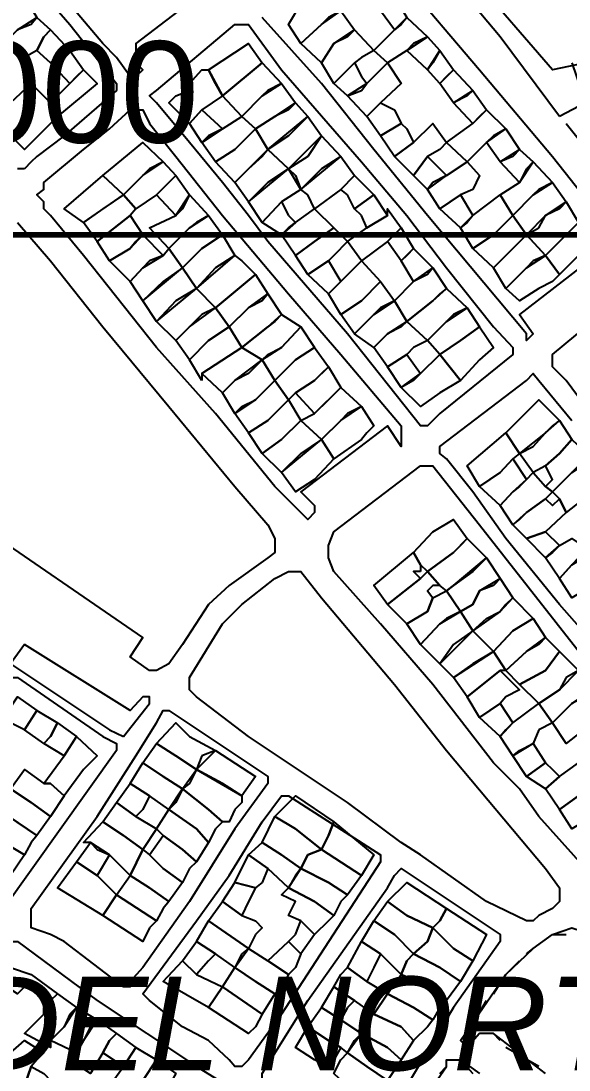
# Model space of a CAD drawing. Header units: millimetres. Extents: x -3588 to 75209, y -3737 to 38254.
# Drawn here: x 4122.1 to 4234.6, y 20923 to 21138.4 of the extents above; entities that cross this region are included whole.
import ezdxf

# ---------------------------------------------------------------- set-up
doc = ezdxf.new("R2010")
doc.units = ezdxf.units.MM
doc.layers.add('P', color=253, linetype='Continuous')
doc.layers.add('T', color=7, linetype='Continuous')

msp = doc.modelspace()

# ---------------------------------------------------------------- linework, layer by layer
at = {"layer": 'P'}
for points in [[(4141.734, 21130.898), (4138.901, 21133.731), (4124.226, 21151.223), (4116.032, 21162.233), (4107.854, 21171.547), (4098.252, 21183.982), (4098.252, 21185.103), (4098.252, 21186.511), (4116.032, 21200.066), (4117.456, 21200.066), (4118.577, 21200.066), (4129.587, 21186.511), (4143.142, 21169.019), (4159.226, 21148.694), (4163.467, 21143.333), (4164.875, 21143.333), (4163.467, 21141.909), (4158.106, 21143.333), (4145.671, 21133.731), (4145.671, 21129.778), (4147.095, 21128.369), (4145.671, 21126.961), (4144.551, 21126.961), (4141.734, 21130.898)], [(4220.488, 21135.139), (4201.284, 21158.008)], [(4121.409, 21150.102), (4132.132, 21137.684), (4141.734, 21125.537), (4141.734, 21124.128), (4130.995, 21114.814), (4125.346, 21110.573), (4124.226, 21109.453), (4122.818, 21108.045)], [(4200.164, 21147.286), (4216.247, 21128.369), (4231.211, 21110.573), (4240.813, 21098.442), (4241.933, 21095.898), (4246.174, 21090.249), (4246.174, 21089.128), (4244.766, 21089.128), (4241.933, 21091.673), (4224.441, 21078.118), (4227.258, 21074.165), (4225.849, 21072.757), (4225.849, 21074.165), (4205.525, 21098.442), (4194.514, 21111.998)], [(4285.415, 21148.694), (4289.368, 21137.684), (4277.221, 21135.139), (4277.221, 21136.547), (4243.358, 21128.369), (4243.358, 21130.898), (4231.211, 21128.369), (4214.839, 21147.286)], [(4185.2, 21139.092), (4183.792, 21137.684), (4179.551, 21133.731), (4177.006, 21137.684), (4179.551, 21141.909), (4183.792, 21144.453), (4187.745, 21140.5), (4185.2, 21139.092)], [(4124.226, 21137.684), (4121.409, 21136.547), (4118.577, 21133.731), (4117.456, 21132.322), (4114.624, 21136.547), (4118.577, 21140.5), (4122.818, 21143.333), (4125.346, 21139.092), (4124.226, 21137.684)], [(4200.164, 21137.684), (4198.755, 21136.547), (4195.923, 21140.5), (4198.755, 21143.333), (4201.284, 21139.092), (4200.164, 21137.684)], [(4189.153, 21135.139), (4186.32, 21133.731), (4183.792, 21129.778), (4179.551, 21133.731), (4183.792, 21137.684), (4187.745, 21140.5), (4190.561, 21136.547), (4189.153, 21135.139)], [(4126.77, 21135.139), (4125.346, 21132.322), (4122.818, 21130.898), (4118.577, 21133.731), (4121.409, 21136.547), (4125.346, 21139.092), (4128.179, 21136.547), (4126.77, 21135.139)], [(4194.514, 21111.998), (4183.792, 21125.537), (4171.645, 21139.092)], [(4202.708, 21133.731), (4201.284, 21132.322), (4197.331, 21129.778), (4194.514, 21132.322), (4198.755, 21136.547), (4201.284, 21139.092), (4205.525, 21135.139), (4202.708, 21133.731)], [(4126.77, 21135.139), (4128.179, 21136.547), (4132.132, 21132.322), (4128.179, 21129.778), (4125.346, 21132.322), (4126.77, 21135.139)], [(4163.467, 21105.212), (4156.681, 21113.406), (4149.912, 21121.584), (4148.504, 21123.008), (4149.912, 21124.128), (4165.996, 21137.684), (4167.42, 21137.684), (4168.828, 21137.684), (4175.598, 21128.369), (4191.97, 21109.453), (4201.284, 21098.442), (4209.478, 21087.72), (4219.08, 21075.573), (4223.033, 21071.348), (4223.033, 21069.924), (4208.069, 21057.793), (4205.525, 21055.248), (4204.116, 21055.248), (4189.153, 21074.165), (4172.781, 21093.081), (4168.828, 21098.442), (4163.467, 21105.212)], [(4191.97, 21130.898), (4190.561, 21129.778), (4186.32, 21125.537), (4183.792, 21129.778), (4186.32, 21133.731), (4190.561, 21136.547), (4194.514, 21132.322), (4191.97, 21130.898)], [(4162.059, 21125.537), (4160.634, 21128.369), (4168.828, 21133.731), (4171.645, 21129.778), (4163.467, 21123.008), (4162.059, 21125.537)], [(4206.645, 21129.778), (4205.525, 21128.369), (4201.284, 21132.322), (4205.525, 21135.139), (4208.069, 21132.322), (4206.645, 21129.778)], [(4232.619, 21118.767), (4220.488, 21135.139)], [(4133.54, 21126.961), (4132.132, 21125.537), (4128.179, 21129.778), (4132.132, 21132.322), (4134.948, 21128.369), (4133.54, 21126.961)], [(4209.478, 21126.961), (4208.069, 21125.537), (4205.525, 21128.369), (4208.069, 21132.322), (4210.886, 21128.369), (4209.478, 21126.961)], [(4172.781, 21124.128), (4171.645, 21123.008), (4167.42, 21118.767), (4163.467, 21123.008), (4171.645, 21129.778), (4175.598, 21125.537), (4172.781, 21124.128)], [(4191.97, 21126.961), (4193.106, 21125.537), (4189.153, 21123.008), (4186.32, 21125.537), (4190.561, 21129.778), (4191.97, 21126.961)], [(4191.97, 21124.128), (4193.106, 21125.537), (4197.331, 21129.778), (4200.164, 21125.537), (4195.923, 21121.584), (4193.106, 21118.767), (4189.153, 21123.008), (4191.97, 21124.128)], [(4235.164, 21129.778), (4237.98, 21121.584), (4232.619, 21118.767)], [(4129.587, 21120.176), (4128.179, 21121.584), (4132.132, 21125.537), (4134.948, 21128.369), (4137.781, 21125.537), (4129.587, 21118.767), (4129.587, 21120.176)], [(4153.865, 21123.008), (4156.681, 21124.128), (4156.681, 21125.537), (4159.226, 21128.369), (4160.634, 21128.369), (4163.467, 21123.008), (4159.226, 21120.176), (4156.681, 21117.359), (4152.456, 21121.584), (4153.865, 21123.008)], [(4213.703, 21123.008), (4210.886, 21121.584), (4208.069, 21125.537), (4210.886, 21128.369), (4214.839, 21124.128), (4213.703, 21123.008)], [(4128.179, 21121.584), (4129.587, 21118.767), (4122.818, 21111.998), (4116.032, 21118.767), (4119.985, 21121.584), (4124.226, 21125.537), (4128.179, 21121.584)], [(4177.006, 21120.176), (4174.189, 21118.767), (4170.237, 21116.223), (4167.42, 21118.767), (4171.645, 21123.008), (4175.598, 21125.537), (4178.43, 21121.584), (4177.006, 21120.176)], [(4216.247, 21118.767), (4214.839, 21117.359), (4210.886, 21121.584), (4214.839, 21124.128), (4217.656, 21120.176), (4216.247, 21118.767)], [(4177.006, 21114.814), (4172.781, 21111.998), (4170.237, 21116.223), (4174.189, 21118.767), (4178.43, 21121.584), (4180.959, 21118.767), (4177.006, 21114.814)], [(4198.755, 21120.176), (4200.164, 21117.359), (4195.923, 21114.814), (4193.106, 21118.767), (4195.923, 21121.584), (4198.755, 21120.176)], [(4128.179, 21098.442), (4126.77, 21099.851), (4126.77, 21101.259), (4125.346, 21102.683), (4126.77, 21103.804), (4126.77, 21105.212), (4134.948, 21111.998), (4140.31, 21116.223), (4144.551, 21120.176), (4145.671, 21120.176), (4147.095, 21120.176), (4148.504, 21117.359), (4153.865, 21110.573), (4163.467, 21098.442), (4177.006, 21082.359), (4187.745, 21069.924), (4200.164, 21055.248), (4200.164, 21052.432), (4200.164, 21051.023), (4197.331, 21055.248), (4179.551, 21041.709), (4182.383, 21038.877), (4182.383, 21037.468), (4180.959, 21036.06), (4179.551, 21037.468), (4174.189, 21042.83), (4162.059, 21057.793), (4149.912, 21071.348), (4134.948, 21090.249), (4128.179, 21098.442)], [(4160.634, 21114.814), (4159.226, 21113.406), (4156.681, 21117.359), (4159.226, 21120.176), (4163.467, 21116.223), (4160.634, 21114.814)], [(4167.42, 21113.406), (4165.996, 21111.998), (4162.059, 21109.453), (4159.226, 21113.406), (4163.467, 21116.223), (4167.42, 21118.767), (4170.237, 21116.223), (4167.42, 21113.406)], [(4180.959, 21110.573), (4177.006, 21108.045), (4172.781, 21111.998), (4180.959, 21118.767), (4183.792, 21114.814), (4180.959, 21110.573)], [(4219.08, 21114.814), (4217.656, 21113.406), (4213.703, 21109.453), (4209.478, 21113.406), (4214.839, 21117.359), (4217.656, 21120.176), (4221.608, 21116.223), (4219.08, 21114.814)], [(4201.284, 21116.223), (4202.708, 21113.406), (4198.755, 21110.573), (4195.923, 21114.814), (4200.164, 21117.359), (4201.284, 21116.223)], [(4208.069, 21111.998), (4205.525, 21110.573), (4202.708, 21106.636), (4198.755, 21110.573), (4202.708, 21113.406), (4206.645, 21117.359), (4209.478, 21113.406), (4208.069, 21111.998)], [(4234.027, 21117.359), (4239.405, 21110.573), (4241.933, 21111.998)], [(4171.645, 21110.573), (4168.828, 21108.045), (4165.996, 21105.212), (4162.059, 21109.453), (4165.996, 21111.998), (4170.237, 21116.223), (4172.781, 21111.998), (4171.645, 21110.573)], [(4183.792, 21108.045), (4179.551, 21103.804), (4177.006, 21108.045), (4183.792, 21114.814), (4187.745, 21110.573), (4183.792, 21108.045)], [(4223.033, 21110.573), (4220.488, 21109.453), (4217.656, 21113.406), (4221.608, 21116.223), (4224.441, 21111.998), (4223.033, 21110.573)], [(4148.504, 21108.045), (4147.095, 21106.636), (4143.142, 21102.683), (4138.901, 21106.636), (4147.095, 21113.406), (4151.32, 21109.453), (4148.504, 21108.045)], [(4172.781, 21105.212), (4168.828, 21101.259), (4165.996, 21105.212), (4168.828, 21108.045), (4172.781, 21111.998), (4177.006, 21108.045), (4172.781, 21105.212)], [(4180.959, 21102.683), (4179.551, 21103.804), (4187.745, 21110.573), (4190.561, 21106.636), (4187.745, 21103.804), (4182.383, 21099.851), (4180.959, 21102.683)], [(4206.645, 21105.212), (4205.525, 21103.804), (4202.708, 21106.636), (4205.525, 21110.573), (4209.478, 21106.636), (4206.645, 21105.212)], [(4225.849, 21108.045), (4224.441, 21105.212), (4220.488, 21109.453), (4224.441, 21111.998), (4227.258, 21109.453), (4225.849, 21108.045)], [(4122.818, 21108.045), (4121.409, 21108.045)], [(4149.912, 21102.683), (4145.671, 21099.851), (4143.142, 21102.683), (4147.095, 21106.636), (4151.32, 21109.453), (4153.865, 21106.636), (4149.912, 21102.683)], [(4178.43, 21106.636), (4179.551, 21103.804), (4175.598, 21101.259), (4171.645, 21097.034), (4168.828, 21101.259), (4177.006, 21108.045), (4178.43, 21106.636)], [(4214.839, 21103.804), (4212.294, 21102.683), (4208.069, 21099.851), (4205.525, 21103.804), (4209.478, 21106.636), (4213.703, 21109.453), (4216.247, 21106.636), (4214.839, 21103.804)], [(4228.394, 21103.804), (4227.258, 21102.683), (4223.033, 21098.442), (4220.488, 21102.683), (4224.441, 21105.212), (4227.258, 21109.453), (4231.211, 21105.212), (4228.394, 21103.804)], [(4138.901, 21099.851), (4134.948, 21097.034), (4130.995, 21099.851), (4138.901, 21106.636), (4143.142, 21102.683), (4138.901, 21099.851)], [(4155.273, 21099.851), (4153.865, 21098.442), (4149.912, 21102.683), (4153.865, 21106.636), (4156.681, 21102.683), (4155.273, 21099.851)], [(4189.153, 21102.683), (4187.745, 21103.804), (4190.561, 21106.636), (4194.514, 21102.683), (4190.561, 21099.851), (4189.153, 21102.683)], [(4232.619, 21099.851), (4229.802, 21098.442), (4225.849, 21094.49), (4223.033, 21098.442), (4227.258, 21102.683), (4231.211, 21105.212), (4234.027, 21101.259), (4232.619, 21099.851)], [(4144.551, 21098.442), (4137.781, 21093.081), (4134.948, 21097.034), (4143.142, 21102.683), (4145.671, 21099.851), (4144.551, 21098.442)], [(4158.106, 21097.034), (4156.681, 21095.898), (4152.456, 21091.673), (4148.504, 21095.898), (4153.865, 21098.442), (4156.681, 21102.683), (4160.634, 21098.442), (4158.106, 21097.034)], [(4191.97, 21098.442), (4190.561, 21099.851), (4194.514, 21102.683), (4197.331, 21098.442), (4193.106, 21095.898), (4191.97, 21098.442)], [(4213.703, 21097.034), (4212.294, 21095.898), (4208.069, 21099.851), (4212.294, 21102.683), (4214.839, 21098.442), (4213.703, 21097.034)], [(4219.08, 21094.49), (4214.839, 21091.673), (4212.294, 21095.898), (4214.839, 21098.442), (4220.488, 21102.683), (4223.033, 21098.442), (4219.08, 21094.49)], [(4177.006, 21098.442), (4178.43, 21097.034), (4175.598, 21094.49), (4171.645, 21097.034), (4175.598, 21101.259), (4177.006, 21098.442)], [(4177.006, 21095.898), (4178.43, 21097.034), (4182.383, 21099.851), (4186.32, 21095.898), (4182.383, 21093.081), (4178.43, 21090.249), (4175.598, 21094.49), (4177.006, 21095.898)], [(4197.331, 21093.081), (4191.97, 21089.128), (4189.153, 21093.081), (4193.106, 21095.898), (4197.331, 21098.442), (4197.331, 21099.851), (4200.164, 21095.898), (4197.331, 21093.081)], [(4228.394, 21095.898), (4229.802, 21098.442), (4234.027, 21101.259), (4236.572, 21097.034), (4234.027, 21094.49), (4229.802, 21090.249), (4225.849, 21094.49), (4228.394, 21095.898)], [(4145.671, 21093.081), (4144.551, 21091.673), (4140.31, 21089.128), (4137.781, 21093.081), (4144.551, 21098.442), (4147.095, 21094.49), (4145.671, 21093.081)], [(4159.226, 21091.673), (4155.273, 21087.72), (4152.456, 21091.673), (4156.681, 21095.898), (4160.634, 21098.442), (4163.467, 21094.49), (4159.226, 21091.673)], [(4221.608, 21090.249), (4219.08, 21087.72), (4214.839, 21091.673), (4219.08, 21094.49), (4223.033, 21098.442), (4225.849, 21094.49), (4221.608, 21090.249)], [(4121.409, 21097.034), (4128.179, 21089.128), (4138.901, 21075.573), (4152.456, 21059.201), (4165.996, 21042.83), (4172.781, 21034.924), (4174.189, 21032.107), (4174.189, 21029.274), (4172.781, 21028.154), (4164.875, 21022.505), (4160.634, 21018.552), (4155.273, 21010.374), (4152.456, 21006.421), (4149.912, 21005.013), (4148.504, 21005.013), (4144.551, 21007.829), (4147.095, 21011.782), (4111.807, 21036.06)], [(4186.32, 21090.249), (4185.2, 21089.128), (4180.959, 21086.312), (4178.43, 21090.249), (4182.383, 21093.081), (4186.32, 21095.898), (4189.153, 21093.081), (4186.32, 21090.249)], [(4201.284, 21090.249), (4200.164, 21089.128), (4197.331, 21093.081), (4200.164, 21095.898), (4202.708, 21091.673), (4201.284, 21090.249)], [(4239.405, 21091.673), (4236.572, 21090.249), (4232.619, 21086.312), (4229.802, 21090.249), (4234.027, 21094.49), (4236.572, 21097.034), (4240.813, 21093.081), (4239.405, 21091.673)], [(4148.504, 21089.128), (4147.095, 21087.72), (4144.551, 21084.887), (4140.31, 21089.128), (4144.551, 21091.673), (4147.095, 21094.49), (4151.32, 21090.249), (4148.504, 21089.128)], [(4162.059, 21087.72), (4158.106, 21083.479), (4155.273, 21087.72), (4159.226, 21091.673), (4163.467, 21094.49), (4165.996, 21090.249), (4162.059, 21087.72)], [(4227.258, 21089.128), (4225.849, 21087.72), (4221.608, 21083.479), (4219.08, 21087.72), (4221.608, 21090.249), (4225.849, 21094.49), (4229.802, 21090.249), (4227.258, 21089.128)], [(4151.32, 21084.887), (4147.095, 21080.934), (4144.551, 21084.887), (4147.095, 21087.72), (4151.32, 21090.249), (4152.456, 21091.673), (4155.273, 21087.72), (4151.32, 21084.887)], [(4205.525, 21086.312), (4202.708, 21084.887), (4200.164, 21089.128), (4202.708, 21091.673), (4206.645, 21087.72), (4205.525, 21086.312)], [(4167.42, 21089.128), (4170.237, 21086.312), (4162.059, 21079.526), (4158.106, 21083.479), (4165.996, 21090.249), (4167.42, 21089.128)], [(4186.32, 21083.479), (4185.2, 21082.359), (4180.959, 21086.312), (4185.2, 21089.128), (4187.745, 21084.887), (4186.32, 21083.479)], [(4191.97, 21080.934), (4187.745, 21078.118), (4185.2, 21082.359), (4187.745, 21084.887), (4191.97, 21089.128), (4195.923, 21084.887), (4191.97, 21080.934)], [(4231.211, 21084.887), (4228.394, 21083.479), (4224.441, 21080.934), (4221.608, 21083.479), (4225.849, 21087.72), (4229.802, 21090.249), (4232.619, 21086.312), (4231.211, 21084.887)], [(4153.865, 21080.934), (4149.912, 21076.709), (4147.095, 21080.934), (4155.273, 21087.72), (4158.106, 21083.479), (4153.865, 21080.934)], [(4171.645, 21080.934), (4168.828, 21079.526), (4164.875, 21075.573), (4162.059, 21079.526), (4170.237, 21086.312), (4172.781, 21082.359), (4171.645, 21080.934)], [(4208.069, 21082.359), (4206.645, 21080.934), (4201.284, 21076.709), (4198.755, 21080.934), (4202.708, 21084.887), (4206.645, 21087.72), (4209.478, 21083.479), (4208.069, 21082.359)], [(4195.923, 21079.526), (4194.514, 21078.118), (4190.561, 21074.165), (4187.745, 21078.118), (4191.97, 21080.934), (4195.923, 21084.887), (4198.755, 21080.934), (4195.923, 21079.526)], [(4159.226, 21078.118), (4156.681, 21075.573), (4153.865, 21072.757), (4149.912, 21076.709), (4158.106, 21083.479), (4162.059, 21079.526), (4159.226, 21078.118)], [(4174.189, 21076.709), (4172.781, 21075.573), (4167.42, 21071.348), (4164.875, 21075.573), (4168.828, 21079.526), (4172.781, 21082.359), (4175.598, 21078.118), (4174.189, 21076.709)], [(4210.886, 21078.118), (4209.478, 21076.709), (4205.525, 21072.757), (4201.284, 21076.709), (4206.645, 21080.934), (4209.478, 21083.479), (4213.703, 21079.526), (4210.886, 21078.118)], [(4241.933, 21053.84), (4234.027, 21064.563), (4231.211, 21067.395), (4231.211, 21068.804), (4231.211, 21069.924), (4247.583, 21083.479)], [(4200.164, 21075.573), (4197.331, 21074.165), (4194.514, 21071.348), (4190.561, 21074.165), (4194.514, 21078.118), (4198.755, 21080.934), (4201.284, 21076.709), (4200.164, 21075.573)], [(4160.634, 21072.757), (4156.681, 21068.804), (4153.865, 21072.757), (4156.681, 21075.573), (4162.059, 21079.526), (4164.875, 21075.573), (4160.634, 21072.757)], [(4175.598, 21071.348), (4171.645, 21068.804), (4167.42, 21071.348), (4172.781, 21075.573), (4175.598, 21078.118), (4179.551, 21075.573), (4175.598, 21071.348)], [(4212.294, 21072.757), (4208.069, 21069.924), (4205.525, 21072.757), (4209.478, 21076.709), (4213.703, 21079.526), (4216.247, 21075.573), (4212.294, 21072.757)], [(4159.226, 21064.563), (4156.681, 21068.804), (4160.634, 21072.757), (4164.875, 21075.573), (4167.42, 21071.348), (4159.226, 21065.987), (4159.226, 21064.563)], [(4172.781, 21069.924), (4175.598, 21071.348), (4179.551, 21075.573), (4182.383, 21071.348), (4178.43, 21068.804), (4174.189, 21064.563), (4171.645, 21068.804), (4172.781, 21069.924)], [(4202.708, 21071.348), (4201.284, 21069.924), (4197.331, 21067.395), (4194.514, 21071.348), (4197.331, 21074.165), (4201.284, 21076.709), (4205.525, 21072.757), (4202.708, 21071.348)], [(4216.247, 21068.804), (4212.294, 21064.563), (4208.069, 21069.924), (4212.294, 21072.757), (4216.247, 21075.573), (4219.08, 21071.348), (4216.247, 21068.804)], [(4168.828, 21065.987), (4165.996, 21064.563), (4163.467, 21062.034), (4159.226, 21065.987), (4167.42, 21071.348), (4171.645, 21068.804), (4168.828, 21065.987)], [(4183.792, 21065.987), (4182.383, 21064.563), (4178.43, 21062.034), (4177.006, 21060.61), (4174.189, 21064.563), (4178.43, 21068.804), (4182.383, 21071.348), (4185.2, 21067.395), (4183.792, 21065.987)], [(4202.708, 21064.563), (4200.164, 21063.154), (4197.331, 21067.395), (4201.284, 21069.924), (4204.116, 21065.987), (4202.708, 21064.563)], [(4208.069, 21062.034), (4204.116, 21059.201), (4200.164, 21063.154), (4204.116, 21065.987), (4208.069, 21069.924), (4212.294, 21064.563), (4208.069, 21062.034)], [(4170.237, 21060.61), (4165.996, 21057.793), (4163.467, 21062.034), (4165.996, 21064.563), (4171.645, 21068.804), (4174.189, 21064.563), (4170.237, 21060.61)], [(4185.2, 21060.61), (4182.383, 21057.793), (4178.43, 21062.034), (4182.383, 21064.563), (4185.2, 21067.395), (4187.745, 21063.154), (4185.2, 21060.61)], [(4243.358, 21006.421), (4232.619, 21018.552), (4221.608, 21032.107), (4214.839, 21041.709), (4209.478, 21048.479), (4208.069, 21049.599), (4208.069, 21051.023), (4225.849, 21064.563), (4227.258, 21065.987), (4228.394, 21064.563), (4235.164, 21056.385)], [(4167.42, 21059.201), (4170.237, 21060.61), (4174.189, 21064.563), (4177.006, 21060.61), (4172.781, 21056.385), (4168.828, 21053.84), (4165.996, 21057.793), (4167.42, 21059.201)], [(4189.153, 21057.793), (4187.745, 21056.385), (4183.792, 21052.432), (4179.551, 21056.385), (4182.383, 21057.793), (4187.745, 21063.154), (4191.97, 21059.201), (4189.153, 21057.793)], [(4175.598, 21052.432), (4171.645, 21049.599), (4168.828, 21053.84), (4172.781, 21056.385), (4177.006, 21060.61), (4179.551, 21056.385), (4175.598, 21052.432)], [(4231.211, 21055.248), (4229.802, 21053.84), (4224.441, 21049.599), (4221.608, 21053.84), (4228.394, 21060.61), (4232.619, 21056.385), (4231.211, 21055.248)], [(4193.106, 21053.84), (4191.97, 21052.432), (4186.32, 21048.479), (4183.792, 21052.432), (4187.745, 21056.385), (4191.97, 21059.201), (4194.514, 21055.248), (4193.106, 21053.84)], [(4179.551, 21049.599), (4175.598, 21045.662), (4171.645, 21049.599), (4175.598, 21052.432), (4179.551, 21056.385), (4183.792, 21052.432), (4179.551, 21049.599)], [(4227.258, 21051.023), (4229.802, 21053.84), (4232.619, 21056.385), (4235.164, 21052.432), (4232.619, 21049.599), (4229.802, 21047.071), (4227.258, 21045.662), (4224.441, 21049.599), (4227.258, 21051.023)], [(4182.383, 21044.238), (4178.43, 21041.709), (4175.598, 21045.662), (4183.792, 21052.432), (4186.32, 21048.479), (4182.383, 21044.238)], [(4223.033, 21048.479), (4220.488, 21045.662), (4216.247, 21042.83), (4213.703, 21047.071), (4221.608, 21053.84), (4224.441, 21049.599), (4223.033, 21048.479)], [(4236.572, 21047.071), (4235.164, 21045.662), (4231.211, 21041.709), (4229.802, 21042.83), (4231.211, 21044.238), (4229.802, 21047.071), (4232.619, 21049.599), (4235.164, 21052.432), (4239.405, 21048.479), (4236.572, 21047.071)], [(4224.441, 21042.83), (4223.033, 21041.709), (4220.488, 21038.877), (4216.247, 21042.83), (4220.488, 21045.662), (4223.033, 21048.479), (4225.849, 21044.238), (4224.441, 21042.83)], [(4240.813, 21042.83), (4239.405, 21041.709), (4234.027, 21037.468), (4232.619, 21040.285), (4231.211, 21041.709), (4235.164, 21045.662), (4239.405, 21048.479), (4241.933, 21044.238), (4240.813, 21042.83)], [(4224.441, 20980.735), (4219.08, 20986.096), (4206.645, 21002.18), (4195.923, 21014.599), (4186.32, 21025.338), (4185.2, 21028.154), (4185.2, 21030.699), (4186.32, 21033.515), (4204.116, 21047.071), (4205.525, 21047.071), (4206.645, 21047.071), (4216.247, 21034.924), (4241.933, 21002.18), (4256.897, 20983.264), (4259.729, 20980.735), (4259.729, 20979.311), (4259.729, 20977.903), (4241.933, 20964.363), (4240.813, 20964.363), (4239.405, 20964.363), (4237.98, 20964.363), (4228.394, 20975.086), (4224.441, 20980.735)], [(4229.802, 21042.83), (4231.211, 21041.709), (4229.802, 21040.285), (4225.849, 21037.468), (4223.033, 21034.924), (4220.488, 21038.877), (4223.033, 21041.709), (4225.849, 21044.238), (4227.258, 21045.662), (4229.802, 21042.83)], [(4224.441, 21036.06), (4225.849, 21037.468), (4229.802, 21040.285), (4231.211, 21038.877), (4232.619, 21040.285), (4234.027, 21037.468), (4229.802, 21033.515), (4225.849, 21032.107), (4223.033, 21034.924), (4224.441, 21036.06)], [(4212.294, 21030.699), (4210.886, 21029.274), (4205.525, 21025.338), (4204.116, 21026.746), (4202.708, 21029.274), (4206.645, 21033.515), (4210.886, 21036.06), (4213.703, 21032.107), (4212.294, 21030.699)], [(4231.211, 21029.274), (4229.802, 21028.154), (4225.849, 21032.107), (4229.802, 21033.515), (4232.619, 21030.699), (4231.211, 21029.274)], [(4214.839, 21025.338), (4210.886, 21022.505), (4209.478, 21021.385), (4208.069, 21022.505), (4205.525, 21025.338), (4210.886, 21029.274), (4213.703, 21032.107), (4217.656, 21028.154), (4214.839, 21025.338)], [(4236.572, 21028.154), (4235.164, 21026.746), (4232.619, 21023.913), (4229.802, 21028.154), (4232.619, 21030.699), (4235.164, 21032.107), (4239.405, 21029.274), (4236.572, 21028.154)], [(4204.116, 21025.338), (4202.708, 21025.338), (4204.116, 21023.913), (4197.331, 21018.552), (4194.514, 21022.505), (4202.708, 21029.274), (4204.116, 21026.746), (4204.116, 21025.338)], [(4219.08, 21022.505), (4216.247, 21021.385), (4214.839, 21018.552), (4212.294, 21017.144), (4209.478, 21021.385), (4210.886, 21022.505), (4217.656, 21028.154), (4220.488, 21023.913), (4219.08, 21022.505)], [(4241.933, 21026.746), (4243.358, 21026.746), (4239.405, 21022.505), (4235.164, 21019.96), (4232.619, 21023.913), (4235.164, 21026.746), (4239.405, 21029.274), (4240.813, 21026.746), (4241.933, 21028.154), (4241.933, 21026.746)], [(4204.116, 20995.411), (4209.478, 20988.625), (4229.802, 20964.363), (4232.619, 20960.41), (4232.619, 20957.578), (4231.211, 20956.169), (4228.394, 20954.761), (4227.258, 20953.625), (4225.849, 20953.625), (4217.656, 20957.578), (4204.116, 20967.18), (4200.164, 20969.725), (4189.153, 20977.903), (4168.828, 20991.458), (4158.106, 20999.636), (4156.681, 21001.06), (4156.681, 21003.588), (4163.467, 21014.599), (4167.42, 21018.552), (4174.189, 21023.913), (4177.006, 21025.338), (4179.551, 21025.338), (4183.792, 21019.96), (4198.755, 21002.18), (4204.116, 20995.411)], [(4206.645, 21022.505), (4205.525, 21021.385), (4206.645, 21019.96), (4205.525, 21017.144), (4201.284, 21014.599), (4197.331, 21018.552), (4204.116, 21023.913), (4205.525, 21025.338), (4208.069, 21022.505), (4206.645, 21022.505)], [(4221.608, 21018.552), (4220.488, 21017.144), (4214.839, 21013.191), (4212.294, 21017.144), (4214.839, 21018.552), (4216.247, 21021.385), (4220.488, 21023.913), (4223.033, 21019.96), (4221.608, 21018.552)], [(4209.478, 21015.735), (4208.069, 21014.599), (4204.116, 21010.374), (4201.284, 21014.599), (4205.525, 21017.144), (4206.645, 21019.96), (4209.478, 21021.385), (4212.294, 21017.144), (4209.478, 21015.735)], [(4217.656, 21015.735), (4220.488, 21017.144), (4223.033, 21019.96), (4227.258, 21015.735), (4223.033, 21013.191), (4219.08, 21008.95), (4214.839, 21013.191), (4217.656, 21015.735)], [(4210.886, 21010.374), (4208.069, 21006.421), (4204.116, 21010.374), (4208.069, 21014.599), (4212.294, 21017.144), (4214.839, 21013.191), (4210.886, 21010.374)], [(4228.394, 21010.374), (4225.849, 21008.95), (4221.608, 21005.013), (4219.08, 21008.95), (4223.033, 21013.191), (4227.258, 21015.735), (4229.802, 21011.782), (4228.394, 21010.374)], [(4214.839, 21006.421), (4210.886, 21003.588), (4208.069, 21006.421), (4214.839, 21013.191), (4219.08, 21008.95), (4214.839, 21006.421)], [(4229.802, 21005.013), (4224.441, 21002.18), (4221.608, 21005.013), (4225.849, 21008.95), (4229.802, 21011.782), (4232.619, 21008.95), (4229.802, 21005.013)], [(4122.818, 21010.374), (4119.985, 21006.421), (4140.31, 20992.866), (4143.142, 20991.458)], [(4143.142, 20991.458), (4148.504, 20998.227), (4148.504, 20999.636), (4147.095, 20999.636), (4144.551, 20996.819), (4122.818, 21010.374)], [(4221.608, 21005.013), (4220.488, 21005.013), (4213.703, 20999.636), (4210.886, 21003.588), (4219.08, 21008.95), (4221.608, 21005.013)], [(4234.027, 21003.588), (4232.619, 21001.06), (4228.394, 20998.227), (4224.441, 21002.18), (4229.802, 21005.013), (4232.619, 21008.95), (4236.572, 21005.013), (4234.027, 21003.588)], [(4221.608, 20999.636), (4220.488, 20998.227), (4216.247, 20995.411), (4213.703, 20999.636), (4220.488, 21005.013), (4224.441, 21001.06), (4221.608, 20999.636)], [(4237.98, 20999.636), (4235.164, 20998.227), (4231.211, 20994.274), (4228.394, 20998.227), (4232.619, 21001.06), (4236.572, 21005.013), (4239.405, 21001.06), (4237.98, 20999.636)], [(4097.132, 20971.133), (4098.252, 20973.95), (4109.262, 20990.049), (4118.577, 21002.18), (4119.985, 21003.588), (4121.409, 21003.588), (4138.901, 20991.458), (4141.734, 20990.049), (4141.734, 20988.625), (4118.577, 20956.169), (4116.032, 20952.217), (4111.807, 20946.855), (4103.901, 20933.3), (4099.66, 20930.484), (4098.252, 20930.484), (4086.121, 20940.086), (4079.335, 20942.614), (4079.335, 20945.447), (4079.335, 20946.855), (4083.576, 20952.217), (4095.707, 20968.3), (4097.132, 20971.133)], [(4240.813, 20995.411), (4239.405, 20994.274), (4234.027, 20990.049), (4231.211, 20994.274), (4235.164, 20998.227), (4239.405, 21001.06), (4241.933, 20996.819), (4240.813, 20995.411)], [(4119.985, 20994.274), (4118.577, 20995.411), (4121.409, 20999.636), (4125.346, 20996.819), (4122.818, 20992.866), (4119.985, 20994.274)], [(4221.608, 20992.866), (4220.488, 20991.458), (4216.247, 20995.411), (4220.488, 20998.227), (4223.033, 20994.274), (4221.608, 20992.866)], [(4228.394, 20992.866), (4227.258, 20990.049), (4223.033, 20987.505), (4220.488, 20991.458), (4223.033, 20994.274), (4228.394, 20998.227), (4231.211, 20994.274), (4228.394, 20992.866)], [(4128.179, 20991.458), (4126.77, 20990.049), (4122.818, 20992.866), (4125.346, 20996.819), (4129.587, 20994.274), (4128.179, 20991.458)], [(4128.179, 20950.808), (4124.226, 20952.217), (4124.226, 20954.761), (4124.226, 20956.169), (4137.781, 20975.086), (4145.671, 20987.505), (4149.912, 20994.274), (4151.32, 20996.819), (4152.456, 20996.819), (4172.781, 20983.264), (4172.781, 20981.855), (4165.996, 20972.541), (4156.681, 20957.578), (4147.095, 20944.039), (4144.551, 20941.206), (4144.551, 20940.086), (4143.142, 20940.086), (4130.995, 20949.4), (4128.179, 20950.808)], [(4128.179, 20991.458), (4129.587, 20994.274), (4133.54, 20991.458), (4130.995, 20987.505), (4126.77, 20990.049), (4128.179, 20991.458)], [(4159.226, 20987.505), (4158.106, 20984.688), (4153.865, 20987.505), (4149.912, 20990.049), (4153.865, 20994.274), (4156.681, 20991.458), (4162.059, 20988.625), (4159.226, 20987.505)], [(4134.948, 20984.688), (4130.995, 20979.311), (4128.179, 20981.855), (4126.77, 20981.855), (4130.995, 20987.505), (4133.54, 20991.458), (4137.781, 20987.505), (4134.948, 20984.688)], [(4156.681, 20981.855), (4155.273, 20980.735), (4151.32, 20983.264), (4147.095, 20986.096), (4149.912, 20990.049), (4153.865, 20987.505), (4158.106, 20984.688), (4156.681, 20981.855)], [(4224.441, 20988.625), (4227.258, 20990.049), (4229.802, 20986.096), (4225.849, 20983.264), (4223.033, 20987.505), (4224.441, 20988.625)], [(4163.467, 20981.855), (4158.106, 20984.688), (4162.059, 20988.625), (4170.237, 20983.264), (4167.42, 20979.311), (4163.467, 20981.855)], [(4153.865, 20977.903), (4152.456, 20976.494), (4148.504, 20979.311), (4144.551, 20981.855), (4147.095, 20986.096), (4151.32, 20983.264), (4155.273, 20980.735), (4153.865, 20977.903)], [(4231.211, 20984.688), (4232.619, 20983.264), (4229.802, 20980.735), (4225.849, 20983.264), (4229.802, 20986.096), (4231.211, 20984.688)], [(4237.98, 20980.735), (4236.572, 20979.311), (4232.619, 20976.494), (4229.802, 20980.735), (4232.619, 20983.264), (4236.572, 20986.096), (4240.813, 20981.855), (4237.98, 20980.735)], [(4128.179, 20981.855), (4130.995, 20979.311), (4128.179, 20975.086), (4124.226, 20977.903), (4119.985, 20980.735), (4122.818, 20984.688), (4126.77, 20981.855), (4128.179, 20981.855)], [(4165.996, 20976.494), (4164.875, 20973.95), (4163.467, 20973.95), (4160.634, 20976.494), (4155.273, 20980.735), (4158.106, 20984.688), (4167.42, 20979.311), (4167.42, 20977.903), (4165.996, 20976.494)], [(4147.095, 20976.494), (4145.671, 20975.086), (4141.734, 20977.903), (4144.551, 20981.855), (4148.504, 20979.311), (4147.095, 20976.494)], [(4241.933, 20976.494), (4239.405, 20975.086), (4235.164, 20972.541), (4232.619, 20976.494), (4236.572, 20979.311), (4240.813, 20981.855), (4243.358, 20977.903), (4241.933, 20976.494)], [(4124.226, 20977.903), (4128.179, 20975.086), (4125.346, 20971.133), (4117.456, 20976.494), (4119.985, 20980.735), (4124.226, 20977.903)], [(4160.634, 20929.075), (4155.273, 20931.892), (4148.504, 20937.253), (4147.095, 20938.661), (4158.106, 20953.625), (4164.875, 20962.939), (4171.645, 20973.95), (4175.598, 20979.311), (4177.006, 20979.311), (4195.923, 20967.18), (4195.923, 20965.772), (4175.598, 20934.436), (4168.828, 20925.122), (4167.42, 20923.714), (4165.996, 20923.714), (4164.875, 20925.122), (4160.634, 20929.075)], [(4162.059, 20972.541), (4160.634, 20969.725), (4158.106, 20972.541), (4152.456, 20976.494), (4155.273, 20980.735), (4160.634, 20976.494), (4163.467, 20973.95), (4162.059, 20972.541)], [(4185.2, 20971.133), (4183.792, 20968.3), (4178.43, 20972.541), (4174.189, 20975.086), (4178.43, 20979.311), (4186.32, 20973.95), (4185.2, 20971.133)], [(4124.226, 20969.725), (4122.818, 20967.18), (4118.577, 20969.725), (4114.624, 20972.541), (4117.456, 20976.494), (4125.346, 20971.133), (4124.226, 20969.725)], [(4145.671, 20975.086), (4149.912, 20972.541), (4147.095, 20968.3), (4143.142, 20971.133), (4138.901, 20973.95), (4141.734, 20977.903), (4145.671, 20975.086)], [(4158.106, 20972.541), (4160.634, 20969.725), (4158.106, 20965.772), (4155.273, 20968.3), (4151.32, 20971.133), (4149.912, 20972.541), (4152.456, 20976.494), (4158.106, 20972.541)], [(4180.959, 20967.18), (4179.551, 20964.363), (4175.598, 20967.18), (4171.645, 20969.725), (4174.189, 20975.086), (4178.43, 20972.541), (4183.792, 20968.3), (4180.959, 20967.18)], [(4136.357, 20969.725), (4134.948, 20969.725), (4138.901, 20973.95), (4143.142, 20971.133), (4147.095, 20968.3), (4144.551, 20962.939), (4140.31, 20967.18), (4136.357, 20969.725)], [(4185.2, 20971.133), (4186.32, 20973.95), (4194.514, 20967.18), (4191.97, 20962.939), (4183.792, 20968.3), (4185.2, 20971.133)], [(4156.681, 20964.363), (4155.273, 20961.531), (4151.32, 20964.363), (4148.504, 20967.18), (4151.32, 20971.133), (4155.273, 20968.3), (4158.106, 20965.772), (4156.681, 20964.363)], [(4117.456, 20968.3), (4118.577, 20969.725), (4122.818, 20967.18), (4119.985, 20962.939), (4116.032, 20965.772), (4117.456, 20968.3)], [(4137.781, 20968.3), (4140.31, 20967.18), (4137.781, 20962.939), (4133.54, 20965.772), (4136.357, 20969.725), (4137.781, 20968.3)], [(4148.504, 20967.18), (4151.32, 20964.363), (4155.273, 20961.531), (4152.456, 20957.578), (4148.504, 20960.41), (4144.551, 20962.939), (4147.095, 20968.3), (4148.504, 20967.18)], [(4178.43, 20962.939), (4177.006, 20960.41), (4172.781, 20964.363), (4168.828, 20967.18), (4171.645, 20969.725), (4175.598, 20967.18), (4179.551, 20964.363), (4178.43, 20962.939)], [(4180.959, 20967.18), (4183.792, 20968.3), (4191.97, 20962.939), (4189.153, 20958.986), (4185.2, 20961.531), (4179.551, 20964.363), (4180.959, 20967.18)], [(4137.781, 20962.939), (4141.734, 20958.986), (4138.901, 20954.761), (4129.587, 20960.41), (4133.54, 20965.772), (4137.781, 20962.939)], [(4171.645, 20961.531), (4170.237, 20960.41), (4165.996, 20961.531), (4168.828, 20967.18), (4172.781, 20964.363), (4171.645, 20961.531)], [(4180.959, 20914.112), (4172.781, 20919.761), (4171.645, 20920.881), (4171.645, 20922.29), (4180.959, 20937.253), (4190.561, 20950.808), (4197.331, 20960.41), (4198.755, 20962.939), (4200.164, 20964.363), (4220.488, 20950.808), (4220.488, 20949.4), (4210.886, 20935.845), (4201.284, 20919.761), (4193.106, 20908.75), (4191.97, 20908.75), (4190.561, 20908.75), (4187.745, 20908.75), (4180.959, 20914.112)], [(4187.745, 20957.578), (4186.32, 20954.761), (4182.383, 20957.578), (4177.006, 20960.41), (4179.551, 20964.363), (4185.2, 20961.531), (4189.153, 20958.986), (4187.745, 20957.578)], [(4151.32, 20956.169), (4149.912, 20953.625), (4141.734, 20958.986), (4144.551, 20962.939), (4148.504, 20960.41), (4152.456, 20957.578), (4151.32, 20956.169)], [(4168.828, 20957.578), (4167.42, 20954.761), (4163.467, 20957.578), (4165.996, 20961.531), (4170.237, 20960.41), (4168.828, 20957.578)], [(4208.069, 20953.625), (4206.645, 20952.217), (4201.284, 20954.761), (4197.331, 20957.578), (4201.284, 20961.531), (4209.478, 20956.169), (4208.069, 20953.625)], [(4185.2, 20953.625), (4182.383, 20950.808), (4179.551, 20953.625), (4177.006, 20954.761), (4178.43, 20957.578), (4175.598, 20958.986), (4177.006, 20960.41), (4182.383, 20957.578), (4186.32, 20954.761), (4185.2, 20953.625)], [(4148.504, 20952.217), (4147.095, 20949.4), (4138.901, 20954.761), (4141.734, 20958.986), (4149.912, 20953.625), (4148.504, 20952.217)], [(4170.237, 20950.808), (4168.828, 20947.976), (4160.634, 20953.625), (4163.467, 20957.578), (4167.42, 20954.761), (4170.237, 20953.625), (4171.645, 20952.217), (4170.237, 20950.808)], [(4205.525, 20949.4), (4202.708, 20946.855), (4198.755, 20950.808), (4194.514, 20953.625), (4197.331, 20957.578), (4201.284, 20954.761), (4206.645, 20952.217), (4205.525, 20949.4)], [(4208.069, 20953.625), (4209.478, 20956.169), (4217.656, 20950.808), (4214.839, 20945.447), (4210.886, 20947.976), (4206.645, 20952.217), (4208.069, 20953.625)], [(4167.42, 20946.855), (4165.996, 20944.039), (4162.059, 20946.855), (4158.106, 20949.4), (4160.634, 20953.625), (4168.828, 20947.976), (4167.42, 20946.855)], [(4178.43, 20950.808), (4179.551, 20953.625), (4182.383, 20950.808), (4179.551, 20946.855), (4177.006, 20949.4), (4178.43, 20950.808)], [(4201.284, 20945.447), (4200.164, 20942.614), (4195.923, 20946.855), (4191.97, 20949.4), (4194.514, 20953.625), (4198.755, 20950.808), (4202.708, 20946.855), (4201.284, 20945.447)], [(4205.525, 20949.4), (4206.645, 20952.217), (4210.886, 20947.976), (4214.839, 20945.447), (4212.294, 20941.206), (4208.069, 20944.039), (4202.708, 20946.855), (4205.525, 20949.4)], [(4217.656, 20930.484), (4216.247, 20930.484), (4213.703, 20927.651), (4212.294, 20929.075), (4221.608, 20942.614), (4227.258, 20947.976), (4231.211, 20950.808), (4235.164, 20952.217), (4239.405, 20950.808), (4241.933, 20949.4), (4259.729, 20927.651), (4270.452, 20914.112)], [(4225.849, 20946.855), (4227.258, 20947.976), (4231.211, 20950.808), (4234.027, 20950.808)], [(4109.262, 20934.436), (4113.215, 20940.086), (4118.577, 20947.976), (4119.985, 20949.4), (4121.409, 20949.4), (4137.781, 20937.253), (4158.106, 20923.714), (4175.598, 20912.975), (4185.2, 20906.206), (4186.32, 20904.798), (4187.745, 20903.389), (4187.745, 20901.965), (4175.598, 20883.065), (4174.189, 20881.64), (4171.645, 20881.64), (4168.828, 20883.065), (4151.32, 20893.787), (4125.346, 20911.567), (4106.446, 20925.122), (4106.446, 20926.531), (4105.021, 20929.075), (4106.446, 20930.484), (4109.262, 20934.436)], [(4160.634, 20945.447), (4158.106, 20942.614), (4155.273, 20945.447), (4158.106, 20949.4), (4162.059, 20946.855), (4160.634, 20945.447)], [(4178.43, 20944.039), (4177.006, 20942.614), (4172.781, 20945.447), (4177.006, 20949.4), (4179.551, 20946.855), (4178.43, 20944.039)], [(4194.514, 20944.039), (4193.106, 20941.206), (4189.153, 20944.039), (4191.97, 20949.4), (4195.923, 20946.855), (4194.514, 20944.039)], [(4175.598, 20940.086), (4174.189, 20938.661), (4170.237, 20941.206), (4165.996, 20944.039), (4168.828, 20947.976), (4172.781, 20945.447), (4177.006, 20942.614), (4175.598, 20940.086)], [(4201.284, 20945.447), (4202.708, 20946.855), (4208.069, 20944.039), (4212.294, 20941.206), (4209.478, 20937.253), (4205.525, 20940.086), (4200.164, 20942.614), (4201.284, 20945.447)], [(4158.106, 20942.614), (4163.467, 20940.086), (4160.634, 20935.845), (4151.32, 20941.206), (4155.273, 20945.447), (4158.106, 20942.614)], [(4219.08, 20938.661), (4221.608, 20942.614), (4224.441, 20945.447)], [(4128.179, 20937.253), (4122.818, 20940.086), (4121.409, 20938.661), (4117.456, 20941.206), (4119.985, 20944.039), (4124.226, 20942.614), (4129.587, 20938.661), (4128.179, 20937.253)], [(4170.237, 20941.206), (4174.189, 20938.661), (4171.645, 20934.436), (4163.467, 20940.086), (4165.996, 20944.039), (4170.237, 20941.206)], [(4187.745, 20942.614), (4189.153, 20944.039), (4193.106, 20941.206), (4197.331, 20938.661), (4194.514, 20934.436), (4190.561, 20937.253), (4186.32, 20940.086), (4187.745, 20942.614)], [(4208.069, 20935.845), (4206.645, 20933.3), (4202.708, 20935.845), (4197.331, 20938.661), (4200.164, 20942.614), (4205.525, 20940.086), (4209.478, 20937.253), (4208.069, 20935.845)], [(4170.237, 20931.892), (4168.828, 20930.484), (4160.634, 20935.845), (4163.467, 20940.086), (4171.645, 20934.436), (4170.237, 20931.892)], [(4189.153, 20935.845), (4187.745, 20933.3), (4183.792, 20935.845), (4186.32, 20940.086), (4190.561, 20937.253), (4189.153, 20935.845)], [(4132.132, 20934.436), (4130.995, 20931.892), (4128.179, 20929.075), (4128.179, 20927.651), (4122.818, 20930.484), (4126.77, 20934.436), (4126.77, 20935.845), (4128.179, 20937.253), (4129.587, 20938.661), (4133.54, 20935.845), (4132.132, 20934.436)], [(4205.525, 20931.892), (4202.708, 20929.075), (4200.164, 20931.892), (4194.514, 20934.436), (4197.331, 20938.661), (4202.708, 20935.845), (4206.645, 20933.3), (4205.525, 20931.892)], [(4136.357, 20931.892), (4134.948, 20929.075), (4133.54, 20926.531), (4128.179, 20929.075), (4130.995, 20931.892), (4133.54, 20935.845), (4137.781, 20933.3), (4136.357, 20931.892)], [(4187.745, 20933.3), (4191.97, 20930.484), (4189.153, 20926.531), (4187.745, 20927.651), (4185.2, 20929.075), (4180.959, 20931.892), (4183.792, 20935.845), (4187.745, 20933.3)], [(4213.703, 20930.484), (4217.656, 20937.253)], [(4193.106, 20933.3), (4194.514, 20934.436), (4200.164, 20931.892), (4202.708, 20929.075), (4200.164, 20925.122), (4197.331, 20927.651), (4191.97, 20930.484), (4193.106, 20933.3)], [(4140.31, 20929.075), (4138.901, 20926.531), (4136.357, 20922.29), (4132.132, 20925.122), (4133.54, 20926.531), (4134.948, 20929.075), (4137.781, 20933.3), (4141.734, 20930.484), (4140.31, 20929.075)], [(4186.32, 20925.122), (4185.2, 20923.714), (4182.383, 20925.122), (4178.43, 20927.651), (4180.959, 20931.892), (4185.2, 20929.075), (4187.745, 20927.651), (4186.32, 20925.122)], [(4125.346, 20925.122), (4124.226, 20923.714), (4122.818, 20919.761), (4117.456, 20922.29), (4119.985, 20926.531), (4122.818, 20929.075), (4126.77, 20926.531), (4125.346, 20925.122)], [(4140.31, 20929.075), (4141.734, 20930.484), (4145.671, 20927.651), (4143.142, 20923.714), (4138.901, 20926.531), (4140.31, 20929.075)], [(4190.561, 20929.075), (4191.97, 20930.484), (4197.331, 20927.651), (4200.164, 20925.122), (4197.331, 20920.881), (4193.106, 20923.714), (4189.153, 20926.531), (4190.561, 20929.075)], [(4219.08, 20930.484), (4216.247, 20930.484), (4213.703, 20927.651), (4212.294, 20929.075)], [(4229.802, 20922.29), (4219.08, 20930.484), (4217.656, 20930.484)], [(4220.488, 20929.075), (4219.08, 20930.484)], [(4141.734, 20918.337), (4140.31, 20919.761), (4143.142, 20923.714), (4145.671, 20927.651), (4149.912, 20925.122), (4147.095, 20920.881), (4144.551, 20916.928), (4141.734, 20918.337)], [(4228.394, 20923.714), (4221.608, 20927.651)], [(4152.456, 20919.761), (4151.32, 20918.337), (4147.095, 20920.881), (4149.912, 20925.122), (4153.865, 20922.29), (4152.456, 20919.761)], [(4187.745, 20925.122), (4189.153, 20926.531), (4193.106, 20923.714), (4197.331, 20920.881), (4194.514, 20916.928), (4190.561, 20918.337), (4186.32, 20922.29), (4187.745, 20925.122)], [(4197.331, 20906.206), (4209.478, 20923.714), (4209.478, 20925.122), (4210.886, 20925.122), (4212.294, 20925.122), (4216.247, 20922.29)], [(4208.069, 20922.29), (4209.478, 20923.714), (4209.478, 20925.122), (4210.886, 20925.122), (4212.294, 20925.122), (4214.839, 20922.29)], [(4126.77, 20922.29), (4128.179, 20920.881), (4126.77, 20916.928), (4122.818, 20919.761), (4124.226, 20923.714), (4126.77, 20922.29)]]:
    msp.add_lwpolyline(points, dxfattribs=at)
at = {"layer": 'P', "const_width": 1.2}
msp.add_lwpolyline([(-3179.405, 21094.49), (12021.226, 21094.49)], dxfattribs=at)

# ---------------------------------------------------------------- texts
at = {"layer": 'T', "attachment_point": 1}
for s, insert, char_height in [('{\\fArial|b0|i0|c0|p18;1176000}', (4045.527, 21134.222), 20.80483), ('{\\fArial|b0|i1|c0|p18;BOSQUES DEL NORTE}', (3970.782, 20942.15), 19.20446)]:
    msp.add_mtext(s, dxfattribs=dict(at, insert=insert, char_height=char_height))

doc.saveas('drawing.dxf')
